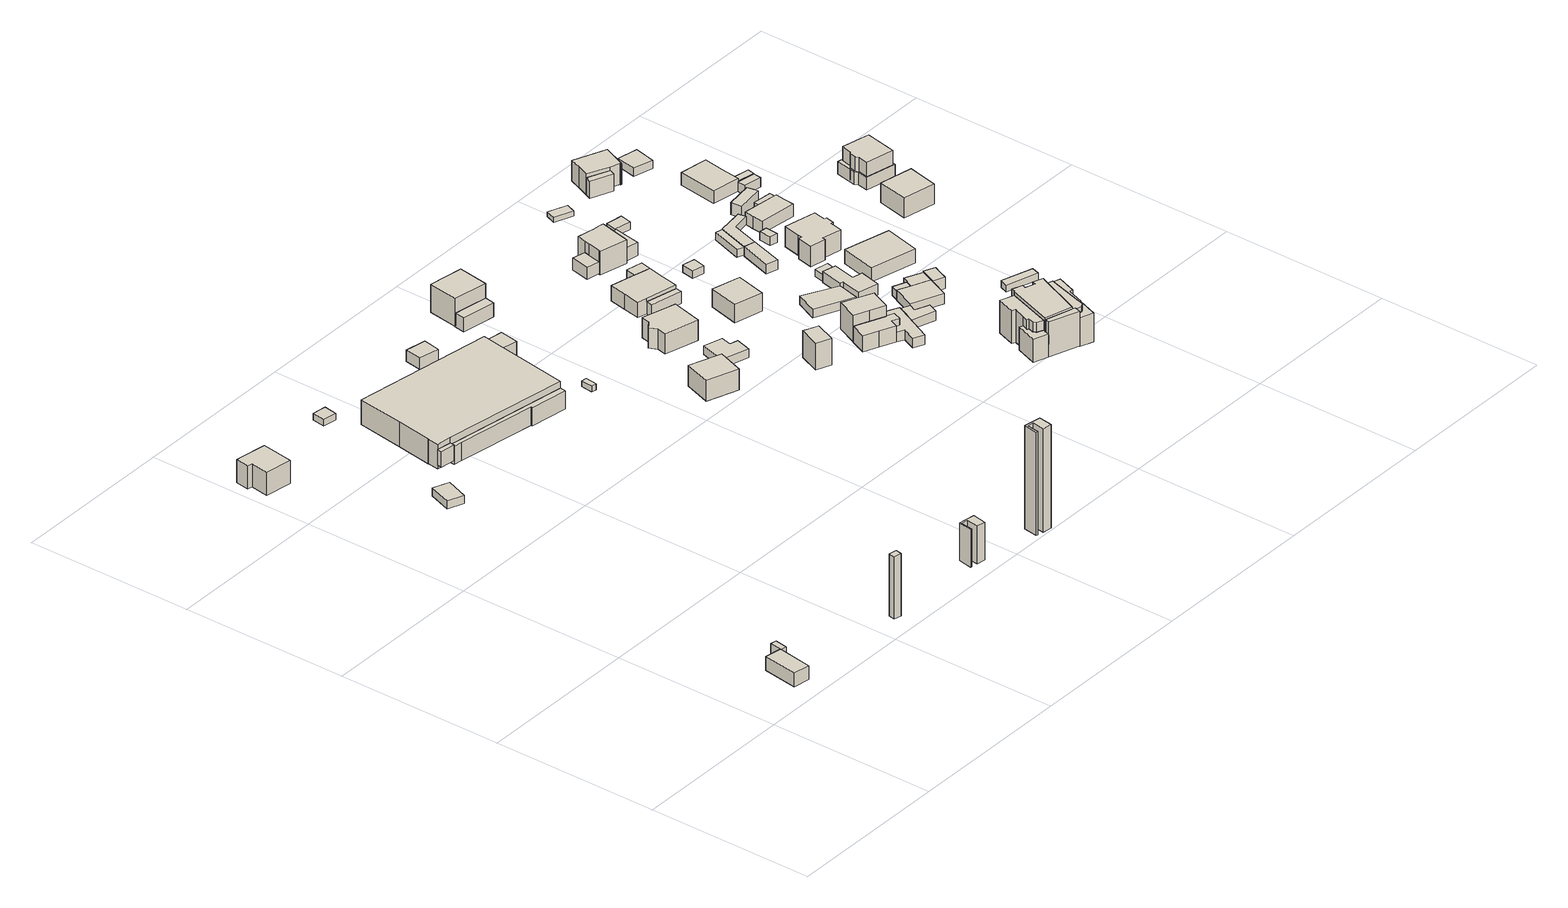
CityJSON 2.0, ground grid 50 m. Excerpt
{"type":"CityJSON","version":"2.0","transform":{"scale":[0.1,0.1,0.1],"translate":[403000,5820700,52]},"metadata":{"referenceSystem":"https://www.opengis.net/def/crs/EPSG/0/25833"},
"CityObjects":{
"building1":{"type":"Building","attributes":{"Gemeindeschluessel":"11000010","BezugspunktDach":"2200","function":"51009_1610","measuredHeight":4.26,"storeysAboveGround":0},"address":[{"country":"Germany","locality":"Berlin"}],"geometry":[{"type":"Solid","lod":"1","boundaries":[[[[0,1,2,3,4]],[[5,6,7,8,9]],[[5,9,4,3]],[[6,5,3,2]],[[7,6,2,1]],[[8,7,1,0]],[[9,8,0,4]]]]}]},
"building2":{"type":"Building","attributes":{"Gemeindeschluessel":"11000010","BezugspunktDach":"2200","function":"51009_1610","measuredHeight":4.64,"storeysAboveGround":0},"address":[{"country":"Germany","locality":"Berlin"}],"geometry":[{"type":"Solid","lod":"1","boundaries":[[[[10,11,12,2,1]],[[13,14,15,16,17]],[[13,17,1,2]],[[14,13,2,12]],[[15,14,12,11]],[[16,15,11,10]],[[17,16,10,1]]]]}]},
"building3":{"type":"Building","attributes":{"Gemeindeschluessel":"11000010","BezugspunktDach":"2200","function":"31001_1010","measuredHeight":8.24,"storeysAboveGround":2},"address":[{"country":"Germany","locality":"Berlin","thoroughfareNumber":"157","thoroughfareName":"Cecilienstraße"}],"geometry":[{"type":"Solid","lod":"1","boundaries":[[[[18,19,20,21,22,23,24]],[[25,26,27,28,29,30,31]],[[25,31,24,23]],[[26,25,23,22]],[[27,26,22,21]],[[28,27,21,20]],[[29,28,20,19]],[[30,29,19,18]],[[31,30,18,24]]]]}]},
"building4":{"type":"Building","attributes":{"Gemeindeschluessel":"11000010","BezugspunktDach":"2200","function":"51009_1610","measuredHeight":18.88,"storeysAboveGround":0},"address":[{"country":"Germany","locality":"Berlin"}],"geometry":[{"type":"Solid","lod":"1","boundaries":[[[[32,33,34,35]],[[36,37,38,39]],[[36,39,35,34]],[[37,36,34,33]],[[38,37,33,32]],[[39,38,32,35]]]]}]},
"building5":{"type":"Building","attributes":{"Gemeindeschluessel":"11000010","BezugspunktDach":"2200","function":"51009_1610","measuredHeight":3.46,"storeysAboveGround":0},"address":[{"country":"Germany","locality":"Berlin"}],"geometry":[{"type":"Solid","lod":"1","boundaries":[[[[40,41,42,43]],[[44,45,46,47]],[[44,47,43,42]],[[45,44,42,41]],[[46,45,41,40]],[[47,46,40,43]]]]}]},
"building6":{"type":"Building","attributes":{"Gemeindeschluessel":"11000010","BezugspunktDach":"2200","function":"51009_1610","measuredHeight":4.68,"storeysAboveGround":0},"address":[{"country":"Germany","locality":"Berlin"}],"geometry":[{"type":"Solid","lod":"1","boundaries":[[[[48,49,50,51]],[[52,53,54,55]],[[52,55,51,50]],[[53,52,50,49]],[[54,53,49,48]],[[55,54,48,51]]]]}]},
"building7":{"type":"Building","attributes":{"Gemeindeschluessel":"11000010","BezugspunktDach":"2200","function":"31001_2000","measuredHeight":2.36,"storeysAboveGround":1},"address":[{"country":"Germany","locality":"Berlin","thoroughfareNumber":"36 (3)","thoroughfareName":"Ingeweg"}],"geometry":[{"type":"Solid","lod":"1","boundaries":[[[[56,57,58,59]],[[60,61,62,63]],[[60,63,59,58]],[[61,60,58,57]],[[62,61,57,56]],[[63,62,56,59]]]]}]},
"building8":{"type":"Building","attributes":{"Gemeindeschluessel":"11000010","BezugspunktDach":"2200","function":"51009_1610","measuredHeight":11.55,"storeysAboveGround":0},"address":[{"country":"Germany","locality":"Berlin"}],"geometry":[{"type":"Solid","lod":"1","boundaries":[[[[64,65,66,67,68,69,70,71]],[[72,73,74,75,76,77,78,79]],[[72,79,71,70]],[[73,72,70,69]],[[74,73,69,68]],[[75,74,68,67]],[[76,75,67,66]],[[77,76,66,65]],[[78,77,65,64]],[[79,78,64,71]]]]}]},
"building9":{"type":"Building","attributes":{"Gemeindeschluessel":"11000010","function":"31001_2053"},"address":[{"country":"Germany","locality":"Berlin","thoroughfareNumber":"161","thoroughfareName":"Cecilienstraße"}],"children":["building9-1","building9-2","building9-3"]},
"building9-1":{"type":"BuildingPart","attributes":{"BezugspunktDach":"2200","measuredHeight":10.28,"storeysAboveGround":1},"parents":["building9"],"geometry":[{"type":"MultiSurface","lod":"1","boundaries":[[[80,81,82,83,84,85,86,87,88,89]],[[90,91,92,93,94,95,96,97,98,99]],[[90,99,89,88]],[[91,90,88,87]],[[92,91,87,86]],[[93,92,86,85]],[[94,93,85,84]],[[100,101,102,94,84,83],[102,101,103,94]],[[96,95,83,82]],[[97,96,82,81]],[[104,105,97,81,80]],[[99,98,80,89]],[[95,102,101,100]],[[101,102,94,103]],[[98,97,105,104]]]}]},
"building9-2":{"type":"BuildingPart","attributes":{"BezugspunktDach":"2200","measuredHeight":6.66,"storeysAboveGround":1},"parents":["building9"],"geometry":[{"type":"Solid","lod":"1","boundaries":[[[[106,107,108,103,101,100]],[[102,94,109,110,111,95]],[[109,94,103,108]],[[110,109,108,107]],[[111,110,107,106]],[[95,111,106,100]],[[102,95,100,101]],[[94,102,101,103]]]]}]},
"building9-3":{"type":"BuildingPart","attributes":{"BezugspunktDach":"2200","measuredHeight":5.41,"storeysAboveGround":1},"parents":["building9"],"geometry":[{"type":"Solid","lod":"1","boundaries":[[[[112,113,114,115,116,105,104,117]],[[98,97,118,119,120,121,122,123]],[[98,123,117,104]],[[118,97,105,116]],[[119,118,116,115]],[[120,119,115,114]],[[121,120,114,113]],[[122,121,113,112]],[[123,122,112,117]],[[98,104,105,97]]]]}]},
"building10":{"type":"Building","attributes":{"Gemeindeschluessel":"11000010","BezugspunktDach":"2200","function":"51009_1610","measuredHeight":31.43,"storeysAboveGround":0},"address":[{"country":"Germany","locality":"Berlin"}],"geometry":[{"type":"Solid","lod":"1","boundaries":[[[[124,125,126,127,128,129,130,131]],[[132,133,134,135,136,137,138,139]],[[132,139,131,130]],[[133,132,130,129]],[[134,133,129,128]],[[135,134,128,127]],[[136,135,127,126]],[[137,136,126,125]],[[138,137,125,124]],[[139,138,124,131]]]]}]},
"building11":{"type":"Building","attributes":{"Gemeindeschluessel":"11000010","BezugspunktDach":"2200","function":"31001_1313","measuredHeight":3.42,"storeysAboveGround":1},"address":[{"country":"Germany","locality":"Berlin","thoroughfareNumber":"9 (1)","thoroughfareName":"Irmfriedstraße"}],"geometry":[{"type":"Solid","lod":"1","boundaries":[[[[140,141,142,143]],[[144,145,146,147]],[[144,147,143,142]],[[145,144,142,141]],[[146,145,141,140]],[[147,146,140,143]]]]}]},
"building12":{"type":"Building","attributes":{"Gemeindeschluessel":"11000010","BezugspunktDach":"2200","function":"31001_2621","measuredHeight":1.81,"storeysAboveGround":1},"address":[{"country":"Germany","locality":"Berlin","thoroughfareNumber":"161 (1)","thoroughfareName":"Cecilienstraße"}],"geometry":[{"type":"Solid","lod":"1","boundaries":[[[[148,149,150,151]],[[152,153,154,155]],[[152,155,151,150]],[[153,152,150,149]],[[154,153,149,148]],[[155,154,148,151]]]]}]},
"building13":{"type":"Building","attributes":{"Gemeindeschluessel":"11000010","BezugspunktDach":"2200","function":"31001_1010","measuredHeight":7.51,"storeysAboveGround":2},"address":[{"country":"Germany","locality":"Berlin","thoroughfareNumber":"4","thoroughfareName":"Irmfriedstraße"}],"geometry":[{"type":"Solid","lod":"1","boundaries":[[[[156,157,158,159]],[[160,161,162,163]],[[160,163,159,158]],[[161,160,158,157]],[[162,161,157,156]],[[163,162,156,159]]]]}]},
"building14":{"type":"Building","attributes":{"Gemeindeschluessel":"11000010","function":"31001_1010"},"address":[{"country":"Germany","locality":"Berlin","thoroughfareNumber":"9","thoroughfareName":"Irmfriedstraße"}],"children":["building14-1","building14-2"]},
"building14-1":{"type":"BuildingPart","attributes":{"BezugspunktDach":"2200","measuredHeight":9.57,"storeysAboveGround":2},"parents":["building14"],"geometry":[{"type":"MultiSurface","lod":"1","boundaries":[[[164,165,166,167]],[[168,169,170,171]],[[168,171,167,166]],[[169,168,166,165]],[[170,169,165,164]],[[172,173,174,175,164,167]],[[171,176,174,173,172]],[[176,170,175,174]]]}]},
"building14-2":{"type":"BuildingPart","attributes":{"BezugspunktDach":"2200","measuredHeight":4.76,"storeysAboveGround":2},"parents":["building14"],"geometry":[{"type":"MultiSurface","lod":"1","boundaries":[[[177,175,174,173,178]],[[179,180,181,182,183]],[[179,183,178,173]],[[180,179,171,176]],[[181,180,174,176,170,175]],[[182,181,175,177]],[[183,182,177,178]],[[176,171,184,173,174]],[[175,170,176,174]]]}]},
"building15":{"type":"Building","attributes":{"Gemeindeschluessel":"11000010","BezugspunktDach":"2200","function":"31001_1010","measuredHeight":2.58,"storeysAboveGround":1},"address":[{"country":"Germany","locality":"Berlin","thoroughfareNumber":"4 (1)","thoroughfareName":"Irmfriedstraße"}],"geometry":[{"type":"Solid","lod":"1","boundaries":[[[[185,186,187,188,189,190]],[[191,192,193,194,195,196]],[[191,196,190,189]],[[192,191,189,188]],[[193,192,188,187]],[[194,193,187,186]],[[195,194,186,185]],[[196,195,185,190]]]]}]},
"building16":{"type":"Building","attributes":{"Gemeindeschluessel":"11000010","BezugspunktDach":"2200","function":"31001_1010","measuredHeight":8.09,"storeysAboveGround":1},"address":[{"country":"Germany","locality":"Berlin","thoroughfareNumber":"6A","thoroughfareName":"Irmfriedstraße"}],"geometry":[{"type":"Solid","lod":"1","boundaries":[[[[197,198,199,200,201,202,203,204,205,206]],[[207,208,209,210,211,212,213,214,215,216]],[[207,216,206,205]],[[208,207,205,204]],[[209,208,204,203]],[[210,209,203,202]],[[211,210,202,201]],[[212,211,201,200]],[[213,212,200,199]],[[214,213,199,198]],[[215,214,198,197]],[[216,215,197,206]]]]}]},
"building17":{"type":"Building","attributes":{"Gemeindeschluessel":"11000010","BezugspunktDach":"2200","function":"31001_2000","measuredHeight":8.46,"storeysAboveGround":1},"address":[{"country":"Germany","locality":"Berlin","thoroughfareNumber":"167","thoroughfareName":"Cecilienstraße"}],"geometry":[{"type":"Solid","lod":"1","boundaries":[[[[217,218,219,220,221]],[[222,223,224,225,226]],[[222,226,221,220]],[[223,222,220,219]],[[224,223,219,218]],[[225,224,218,217]],[[226,225,217,221]]]]}]},
"building18":{"type":"Building","attributes":{"Gemeindeschluessel":"11000010","BezugspunktDach":"2200","function":"31001_2000","measuredHeight":2.62,"storeysAboveGround":1},"address":[{"country":"Germany","locality":"Berlin","thoroughfareNumber":"6A (1)","thoroughfareName":"Irmfriedstraße"}],"geometry":[{"type":"Solid","lod":"1","boundaries":[[[[227,228,229,230,231]],[[232,233,234,235,236]],[[232,236,231,230]],[[233,232,230,229]],[[234,233,229,228]],[[235,234,228,227]],[[236,235,227,231]]]]}]},
"building19":{"type":"Building","attributes":{"Gemeindeschluessel":"11000010","function":"31001_1010"},"address":[{"country":"Germany","locality":"Berlin","thoroughfareNumber":"8","thoroughfareName":"Irmfriedstraße"}],"children":["building19-1","building19-2"]},
"building19-1":{"type":"BuildingPart","attributes":{"BezugspunktDach":"2200","measuredHeight":5.71,"storeysAboveGround":1},"parents":["building19"],"geometry":[{"type":"MultiSurface","lod":"1","boundaries":[[[237,238,239,240,241,242,243,244]],[[245,246,247,248,249,250,251,252]],[[245,252,244,243]],[[246,245,243,242]],[[247,246,242,241]],[[248,247,241,240]],[[249,248,240,239]],[[250,249,239,238]],[[253,254,238,237]],[[252,251,237,244]],[[251,250,254,253]]]}]},
"building19-2":{"type":"BuildingPart","attributes":{"BezugspunktDach":"2200","measuredHeight":3.66,"storeysAboveGround":1},"parents":["building19"],"geometry":[{"type":"Solid","lod":"1","boundaries":[[[[255,254,253,256]],[[251,250,257,258]],[[251,258,256,253]],[[257,250,254,255]],[[258,257,255,256]],[[250,251,253,254]]]]}]},
"building20":{"type":"Building","attributes":{"Gemeindeschluessel":"11000010","BezugspunktDach":"2200","function":"31001_1010","measuredHeight":7.73,"storeysAboveGround":1},"address":[{"country":"Germany","locality":"Berlin","thoroughfareNumber":"6","thoroughfareName":"Irmfriedstraße"}],"geometry":[{"type":"Solid","lod":"1","boundaries":[[[[259,260,261,262]],[[263,264,265,266]],[[263,266,262,261]],[[264,263,261,260]],[[265,264,260,259]],[[266,265,259,262]]]]}]},
"building21":{"type":"Building","attributes":{"Gemeindeschluessel":"11000010","BezugspunktDach":"2200","function":"31001_2000","measuredHeight":5.95,"storeysAboveGround":1},"address":[{"country":"Germany","locality":"Berlin","thoroughfareNumber":"8 (1)","thoroughfareName":"Irmfriedstraße"}],"geometry":[{"type":"Solid","lod":"1","boundaries":[[[[267,240,268,269,270,241]],[[271,272,273,274,275,276]],[[271,276,241,270]],[[272,271,270,269]],[[273,272,269,268]],[[274,273,268,240]],[[275,274,240,267]],[[276,275,267,241]]]]}]},
"building22":{"type":"Building","attributes":{"Gemeindeschluessel":"11000010","function":"31001_1010"},"address":[{"country":"Germany","locality":"Berlin","thoroughfareNumber":"169","thoroughfareName":"Cecilienstraße"}],"children":["building22-1","building22-2"]},
"building22-1":{"type":"BuildingPart","attributes":{"BezugspunktDach":"2200","measuredHeight":8.57,"storeysAboveGround":2},"parents":["building22"],"geometry":[{"type":"MultiSurface","lod":"1","boundaries":[[[277,278,279,280,281,282,283,284]],[[285,286,287,288,289,290,291,292]],[[285,292,284,283]],[[286,285,283,282]],[[287,286,282,281]],[[288,287,281,280]],[[289,288,280,279]],[[293,294,295,279,278]],[[291,296,293,278,277]],[[292,297,296,291,277,284]],[[290,289,295,294,293]],[[290,298,293,296,291]],[[291,296,297,292]]]}]},
"building22-2":{"type":"BuildingPart","attributes":{"BezugspunktDach":"2200","measuredHeight":5.74,"storeysAboveGround":2},"parents":["building22"],"geometry":[{"type":"MultiSurface","lod":"1","boundaries":[[[299,300,301,302,303,294,293,296,297,304]],[[305,306,307,308,309,310,311,312,313,314]],[[305,314,304,297]],[[306,305,297,292,291,296]],[[307,306,291,290,315]],[[308,307,293,290,289]],[[309,308,294,303]],[[310,309,303,302]],[[311,310,302,301]],[[312,311,301,300]],[[313,312,300,299]],[[314,313,299,304]],[[296,291,292,297]],[[315,290,291,296,293]],[[289,290,293,294]]]}]},
"building23":{"type":"Building","attributes":{"Gemeindeschluessel":"11000010","function":"31001_1010"},"address":[{"country":"Germany","locality":"Berlin","thoroughfareNumber":"10","thoroughfareName":"Irmfriedstraße"}],"children":["building23-1","building23-2","building23-3","building23-4"]},
"building23-1":{"type":"BuildingPart","attributes":{"BezugspunktDach":"2200","measuredHeight":9.79,"storeysAboveGround":2},"parents":["building23"],"geometry":[{"type":"MultiSurface","lod":"1","boundaries":[[[316,317,318,319,320,321,322,323,324,325,326,327]],[[328,329,330,331,332,333,334,335,336,337,338,339]],[[328,339,327,326]],[[340,341,326,325]],[[329,328,342,343]],[[330,329,325,324],[344,345,340,343]],[[331,330,324,323]],[[332,331,323,322]],[[346,347,322,321]],[[333,332,348,349,350,351]],[[334,333,321,320]],[[335,334,320,319]],[[352,353,319,318]],[[336,335,354,355]],[[356,352,355,357,358,337,336,318,317]],[[338,337,317,316]],[[339,338,316,327]],[[343,342,341,340]],[[340,345,344,343]],[[351,350,349,348,347,346]],[[355,354,353,352]],[[358,357,355,352,356]]]}]},
"building23-2":{"type":"BuildingPart","attributes":{"BezugspunktDach":"2200","measuredHeight":4.04,"storeysAboveGround":2},"parents":["building23"],"geometry":[{"type":"MultiSurface","lod":"1","boundaries":[[[359,360,353,356]],[[354,361,362,357]],[[361,354,353,360]],[[362,361,360,359]],[[357,362,359,356]],[[354,355,352,353]],[[357,356,352,355]]]}]},
"building23-3":{"type":"BuildingPart","attributes":{"BezugspunktDach":"2200","measuredHeight":3,"storeysAboveGround":2},"parents":["building23"],"geometry":[{"type":"MultiSurface","lod":"1","boundaries":[[[346,363,364,347]],[[365,366,350,349]],[[365,349,347,364]],[[366,365,364,363]],[[350,366,363,346]],[[350,367,346,347,349]]]}]},
"building23-4":{"type":"BuildingPart","attributes":{"BezugspunktDach":"2200","measuredHeight":3.59,"storeysAboveGround":2},"parents":["building23"],"geometry":[{"type":"MultiSurface","lod":"1","boundaries":[[[341,345,368,369]],[[370,344,342,371]],[[370,371,369,368]],[[344,370,368,345]],[[371,342,341,369]],[[342,343,340,341]],[[344,345,340,343]]]}]},
"building24":{"type":"Building","attributes":{"Gemeindeschluessel":"11000010","BezugspunktDach":"2200","function":"51009_1611","measuredHeight":2.89,"storeysAboveGround":0},"address":[{"country":"Germany","locality":"Berlin"}],"geometry":[{"type":"Solid","lod":"1","boundaries":[[[[372,373,374,375,376,377,378,379,380,381]],[[311,310,309,308,382,383,384,385,386,312]],[[311,312,381,380]],[[310,311,380,379]],[[309,310,379,378]],[[308,309,378,377]],[[382,308,377,376]],[[383,382,376,375]],[[384,383,375,374]],[[385,384,374,373]],[[386,385,373,372]],[[312,386,372,381]]]]}]},
"building25":{"type":"Building","attributes":{"Gemeindeschluessel":"11000010","BezugspunktDach":"2200","function":"51009_1610","measuredHeight":2.59,"storeysAboveGround":0},"address":[{"country":"Germany","locality":"Berlin"}],"geometry":[{"type":"Solid","lod":"1","boundaries":[[[[387,388,389,390]],[[391,392,393,394]],[[391,394,390,389]],[[392,391,389,388]],[[393,392,388,387]],[[394,393,387,390]]]]}]},
"building26":{"type":"Building","attributes":{"Gemeindeschluessel":"11000010","BezugspunktDach":"2200","function":"31001_2000","measuredHeight":2.29,"storeysAboveGround":1},"address":[{"country":"Germany","locality":"Berlin","thoroughfareNumber":"8 (2)","thoroughfareName":"Irmfriedstraße"}],"geometry":[{"type":"Solid","lod":"1","boundaries":[[[[395,396,397,398]],[[399,400,401,402]],[[399,402,398,397]],[[400,399,397,396]],[[401,400,396,395]],[[402,401,395,398]]]]}]},
"building27":{"type":"Building","attributes":{"Gemeindeschluessel":"11000010","BezugspunktDach":"2200","function":"31001_2000","measuredHeight":2.87,"storeysAboveGround":1},"address":[{"country":"Germany","locality":"Berlin","thoroughfareNumber":"5 (2)","thoroughfareName":"Siegmarstraße"}],"geometry":[{"type":"Solid","lod":"1","boundaries":[[[[403,404,405,406,407,408,409]],[[410,411,412,413,414,415,416]],[[410,416,409,408]],[[411,410,408,407]],[[412,411,407,406]],[[413,412,406,405]],[[414,413,405,404]],[[415,414,404,403]],[[416,415,403,409]]]]}]},
"building28":{"type":"Building","attributes":{"Gemeindeschluessel":"11000010","function":"31001_1010"},"address":[{"country":"Germany","locality":"Berlin","thoroughfareNumber":"173","thoroughfareName":"Cecilienstraße"}],"children":["building28-1","building28-2","building28-3","building28-4","building28-5","building28-6","building28-7"]},
"building28-1":{"type":"BuildingPart","attributes":{"BezugspunktDach":"2200","measuredHeight":11.7,"storeysAboveGround":3},"parents":["building28"],"geometry":[{"type":"MultiSurface","lod":"1","boundaries":[[[417,418,419,420,421,422,423,424,425,426,427]],[[428,429,430,431,432,433,434,435,436,437,438]],[[428,438,427,426],[439,428,440,441]],[[429,428,426,425]],[[430,429,425,424]],[[431,430,424,423]],[[432,431,423,422]],[[433,432,422,421]],[[434,433,421,420]],[[435,434,420,419]],[[436,435,419,418]],[[437,442,443,418,417]],[[438,444,445,417,427]],[[440,428,439,441]],[[436,443,442,437]],[[437,445,444,438]]]}]},
"building28-2":{"type":"BuildingPart","attributes":{"BezugspunktDach":"2200","measuredHeight":10.58,"storeysAboveGround":3},"parents":["building28"],"geometry":[{"type":"MultiSurface","lod":"1","boundaries":[[[446,447,444,448]],[[438,449,450,451]],[[452,453,448,444]],[[454,442,437,445,447]],[[455,456,449,447,446]],[[451,450,446,448]],[[438,451,457,453,452]],[[444,445,437,438]],[[449,437,442,454]],[[450,449,456,455]]]}]},
"building28-3":{"type":"BuildingPart","attributes":{"BezugspunktDach":"2200","measuredHeight":10.1,"storeysAboveGround":3},"parents":["building28"],"geometry":[{"type":"MultiSurface","lod":"1","boundaries":[[[454,458,459,460,461,443,442]],[[436,462,463,464,465,449,437]],[[462,436,443,461]],[[463,466,467,461,460]],[[468,469,470,459,458]],[[456,468,458,454]],[[437,442,443,436]],[[467,466,463,462]],[[465,464,470,469,468]],[[449,465,468,456]],[[449,471,454,442,437]]]}]},
"building28-4":{"type":"BuildingPart","attributes":{"BezugspunktDach":"2200","measuredHeight":10.39,"storeysAboveGround":3},"parents":["building28"],"geometry":[{"type":"MultiSurface","lod":"1","boundaries":[[[472,441,440,473,474,475,476,477,478,479]],[[480,481,482,483,484,485,428,439,486,487]],[[488,489,479,478]],[[490,488,478,477]],[[491,490,477,476]],[[483,482,476,475]],[[484,483,475,474]],[[485,484,474,473]],[[428,485,473,440]],[[492,493,494,441,472]],[[487,489,492,472,479]],[[480,487,489,488]],[[481,480,488,490]],[[482,481,490,491]],[[439,428,440,441]],[[486,439,494,493,492]],[[486,492,489,487]]]}]},
"building28-5":{"type":"BuildingPart","attributes":{"BezugspunktDach":"2200","measuredHeight":9.81,"storeysAboveGround":3},"parents":["building28"],"geometry":[{"type":"MultiSurface","lod":"1","boundaries":[[[495,496,497,498,499,467,466]],[[462,500,501,502,503,504,463]],[[500,462,467,499]],[[501,500,499,498]],[[502,501,498,497]],[[503,502,497,496]],[[505,506,496,495]],[[507,508,505,509,495,466]],[[462,463,466,467,510]],[[504,503,506,505]],[[463,504,509,505,508,507]]]}]},
"building28-6":{"type":"BuildingPart","attributes":{"BezugspunktDach":"2200","measuredHeight":6.95,"storeysAboveGround":3},"parents":["building28"],"geometry":[{"type":"MultiSurface","lod":"1","boundaries":[[[453,493,492,489,488,490,491,511,512]],[[513,482,481,480,487,486,439,451,514]],[[513,514,512,511]],[[482,513,511,491]],[[481,482,491,482,481,490]],[[481,490,481,480]],[[486,492,486,439]],[[451,439,493,452,438,451,453]],[[514,451,453,512]],[[480,481,490,488]],[[487,480,488,489]],[[486,487,489,492]],[[439,486,492,493]],[[453,451,438,452]]]}]},
"building28-7":{"type":"BuildingPart","attributes":{"BezugspunktDach":"2200","measuredHeight":8.69,"storeysAboveGround":3},"parents":["building28"],"geometry":[{"type":"MultiSurface","lod":"1","boundaries":[[[515,516,506,505,508,469,468,456,455]],[[517,518,519,520,521,522,523,524,525]],[[517,525,450,449]],[[518,517,449,465,468]],[[519,518,468,465,464]],[[520,519,464,463]],[[521,520,508,463,504]],[[522,521,504,503,506]],[[523,522,506,516]],[[524,523,516,515]],[[525,524,515,455]],[[449,450,526,455,456]],[[456,468,465,449]],[[464,465,468,469]],[[520,519,464,463,508]],[[504,463,508,505]],[[505,506,503,504]]]}]},
"building29":{"type":"Building","attributes":{"Gemeindeschluessel":"11000010","BezugspunktDach":"2200","function":"31001_2143","measuredHeight":3.31,"storeysAboveGround":1},"address":[{"country":"Germany","locality":"Berlin","thoroughfareNumber":"169 (1)","thoroughfareName":"Cecilienstraße"}],"geometry":[{"type":"Solid","lod":"1","boundaries":[[[[527,528,529,530,531,532,533,534]],[[535,392,536,537,538,539,540,541]],[[535,541,534,533]],[[392,535,533,532]],[[536,392,532,531]],[[537,536,531,530]],[[538,537,530,529]],[[539,538,529,528]],[[540,539,528,527]],[[541,540,527,534]]]]}]},
"building30":{"type":"Building","attributes":{"Gemeindeschluessel":"11000010","BezugspunktDach":"2200","function":"31001_2000","measuredHeight":2.34,"storeysAboveGround":1},"address":[{"country":"Germany","locality":"Berlin","thoroughfareNumber":"10 (1)","thoroughfareName":"Irmfriedstraße"}],"geometry":[{"type":"Solid","lod":"1","boundaries":[[[[542,543,544,545,546]],[[547,548,549,550,551]],[[547,551,546,545]],[[548,547,545,544]],[[549,548,544,543]],[[550,549,543,542]],[[551,550,542,546]]]]}]},
"building31":{"type":"Building","attributes":{"Gemeindeschluessel":"11000010","BezugspunktDach":"2200","function":"31001_2000","measuredHeight":1.45,"storeysAboveGround":1},"address":[{"country":"Germany","locality":"Berlin","thoroughfareNumber":"2A (1)","thoroughfareName":"Dudweilerstraße"}],"geometry":[{"type":"Solid","lod":"1","boundaries":[[[[552,553,554,555]],[[556,557,558,559]],[[556,559,555,554]],[[557,556,554,553]],[[558,557,553,552]],[[559,558,552,555]]]]}]},
"building32":{"type":"Building","attributes":{"Gemeindeschluessel":"11000010","BezugspunktDach":"2200","function":"51009_1610","measuredHeight":2.71,"storeysAboveGround":0},"address":[{"country":"Germany","locality":"Berlin"}],"geometry":[{"type":"Solid","lod":"1","boundaries":[[[[560,561,562,563]],[[564,565,566,567]],[[564,567,563,562]],[[565,564,562,561]],[[566,565,561,560]],[[567,566,560,563]]]]}]},
"building33":{"type":"Building","attributes":{"Gemeindeschluessel":"11000010","BezugspunktDach":"2200","function":"31001_2000","measuredHeight":2.9,"storeysAboveGround":1},"address":[{"country":"Germany","locality":"Berlin","thoroughfareNumber":"9 (1)","thoroughfareName":"Siegmarstraße"}],"geometry":[{"type":"Solid","lod":"1","boundaries":[[[[568,569,570,571]],[[572,573,574,575]],[[572,575,571,570]],[[573,572,570,569]],[[574,573,569,568]],[[575,574,568,571]]]]}]},
"building34":{"type":"Building","attributes":{"Gemeindeschluessel":"11000010","BezugspunktDach":"2200","function":"51009_1610","measuredHeight":2.23,"storeysAboveGround":0},"address":[{"country":"Germany","locality":"Berlin"}],"geometry":[{"type":"Solid","lod":"1","boundaries":[[[[576,577,578,579]],[[580,581,582,583]],[[580,583,579,578]],[[581,580,578,577]],[[582,581,577,576]],[[583,582,576,579]]]]}]},
"building35":{"type":"Building","attributes":{"Gemeindeschluessel":"11000010","function":"31001_1010"},"address":[{"country":"Germany","locality":"Berlin","thoroughfareNumber":"5","thoroughfareName":"Siegmarstraße"}],"children":["building35-1","building35-2","building35-3"]},
"building35-1":{"type":"BuildingPart","attributes":{"BezugspunktDach":"2200","measuredHeight":3.15,"storeysAboveGround":1},"parents":["building35"],"geometry":[{"type":"Solid","lod":"1","boundaries":[[[[584,585,586,587,588,589]],[[590,591,592,593,594,595]],[[590,595,589,588]],[[591,590,588,587]],[[594,593,585,584]],[[595,594,584,589]],[[592,591,587,586]],[[592,586,585,593]]]]}]},
"building35-2":{"type":"BuildingPart","attributes":{"BezugspunktDach":"2200","measuredHeight":3.15,"storeysAboveGround":1},"parents":["building35"],"geometry":[{"type":"MultiSurface","lod":"1","boundaries":[[[586,596,597,587]],[[598,599,592,591]],[[598,591,587,597]],[[599,598,597,596]],[[600,601,586,592]],[[599,596,601,600]],[[591,592,586,587]]]}]},
"building35-3":{"type":"BuildingPart","attributes":{"BezugspunktDach":"2200","measuredHeight":3.8,"storeysAboveGround":1},"parents":["building35"],"geometry":[{"type":"MultiSurface","lod":"1","boundaries":[[[602,603,604,605,606,607]],[[600,599,608,609,610,593]],[[601,586,585,593,607,606]],[[596,601,600,606,605]],[[608,599,605,604]],[[609,608,604,603]],[[610,609,603,602]],[[593,610,602,607]],[[593,585,586,592]],[[600,592,586,601]],[[599,600,601,596]]]}]},
"building36":{"type":"Building","attributes":{"Gemeindeschluessel":"11000010","BezugspunktDach":"2200","function":"51009_1610","measuredHeight":9.29,"storeysAboveGround":0},"address":[{"country":"Germany","locality":"Berlin"}],"geometry":[{"type":"Solid","lod":"1","boundaries":[[[[611,612,613,614]],[[615,616,617,618]],[[615,618,614,613]],[[616,615,613,612]],[[617,616,612,611]],[[618,617,611,614]]]]}]},
"building37":{"type":"Building","attributes":{"Gemeindeschluessel":"11000010","BezugspunktDach":"2200","function":"31001_2000","measuredHeight":2.27,"storeysAboveGround":1},"address":[{"country":"Germany","locality":"Berlin","thoroughfareNumber":"8 (3)","thoroughfareName":"Irmfriedstraße"}],"geometry":[{"type":"Solid","lod":"1","boundaries":[[[[619,620,621,622]],[[623,624,625,626]],[[623,626,622,621]],[[624,623,621,620]],[[625,624,620,619]],[[626,625,619,622]]]]}]},
"building38":{"type":"Building","attributes":{"Gemeindeschluessel":"11000010","BezugspunktDach":"2200","function":"31001_2000","measuredHeight":2.49,"storeysAboveGround":1},"address":[{"country":"Germany","locality":"Berlin","thoroughfareNumber":"11 (2)","thoroughfareName":"Siegmarstraße"}],"geometry":[{"type":"Solid","lod":"1","boundaries":[[[[569,627,628,629,630,570]],[[624,631,632,633,634,625]],[[624,625,570,630]],[[631,624,630,629]],[[632,631,629,628]],[[633,632,628,627]],[[634,633,627,569]],[[625,634,569,570]]]]}]},
"building39":{"type":"Building","attributes":{"Gemeindeschluessel":"11000010","BezugspunktDach":"2200","function":"31001_2000","measuredHeight":2.5,"storeysAboveGround":1},"address":[{"country":"Germany","locality":"Berlin","thoroughfareNumber":"11 (1)","thoroughfareName":"Siegmarstraße"}],"geometry":[{"type":"Solid","lod":"1","boundaries":[[[[635,636,637,638]],[[639,640,641,642]],[[639,642,638,637]],[[640,639,637,636]],[[641,640,636,635]],[[642,641,635,638]]]]}]},
"building40":{"type":"Building","attributes":{"Gemeindeschluessel":"11000010","BezugspunktDach":"2200","function":"31001_1010","measuredHeight":9,"storeysAboveGround":1},"address":[{"country":"Germany","locality":"Berlin","thoroughfareNumber":"9","thoroughfareName":"Siegmarstraße"}],"geometry":[{"type":"Solid","lod":"1","boundaries":[[[[643,644,645,646,647,648,649,650,651,652,653,654,655,656]],[[657,658,659,660,661,662,663,664,665,666,667,668,669,670]],[[657,670,656,655]],[[658,657,655,654]],[[659,658,654,653]],[[660,659,653,652]],[[661,660,652,651]],[[662,661,651,650]],[[663,662,650,649]],[[664,663,649,648]],[[665,664,648,647]],[[666,665,647,646]],[[667,666,646,645]],[[668,667,645,644]],[[669,668,644,643]],[[670,669,643,656]]]]}]},
"building41":{"type":"Building","attributes":{"Gemeindeschluessel":"11000010","BezugspunktDach":"2200","function":"31001_1010","measuredHeight":4.93,"storeysAboveGround":1},"address":[{"country":"Germany","locality":"Berlin","thoroughfareNumber":"7","thoroughfareName":"Siegmarstraße"}],"geometry":[{"type":"Solid","lod":"1","boundaries":[[[[671,672,673,674]],[[675,676,677,678]],[[675,678,674,673]],[[676,675,673,672]],[[677,676,672,671]],[[678,677,671,674]]]]}]},
"building42":{"type":"Building","attributes":{"Gemeindeschluessel":"11000010","BezugspunktDach":"2200","function":"31001_2000","measuredHeight":2.11,"storeysAboveGround":1},"address":[{"country":"Germany","locality":"Berlin","thoroughfareNumber":"5 (1)","thoroughfareName":"Siegmarstraße"}],"geometry":[{"type":"Solid","lod":"1","boundaries":[[[[679,680,681,682]],[[683,684,685,686]],[[683,686,682,681]],[[684,683,681,680]],[[685,684,680,679]],[[686,685,679,682]]]]}]},
"building43":{"type":"Building","attributes":{"Gemeindeschluessel":"11000010","function":"31001_1010"},"address":[{"country":"Germany","locality":"Berlin","thoroughfareNumber":"4","thoroughfareName":"Dudweilerstraße"}],"children":["building43-1","building43-2"]},
"building43-1":{"type":"BuildingPart","attributes":{"BezugspunktDach":"2200","measuredHeight":7.75,"storeysAboveGround":1},"parents":["building43"],"geometry":[{"type":"Solid","lod":"1","boundaries":[[[[687,688,689,690,691,692,693,694,695]],[[696,697,698,699,700,701,702,703,704]],[[696,704,695,694]],[[697,696,694,693]],[[698,697,693,692]],[[699,698,692,691]],[[700,699,691,690]],[[701,700,690,689]],[[702,701,689,688]],[[703,702,688,687]],[[704,705,706,703,687,695]],[[703,706,705,704]]]]}]},
"building43-2":{"type":"BuildingPart","attributes":{"BezugspunktDach":"2200","measuredHeight":5.17,"storeysAboveGround":1},"parents":["building43"],"geometry":[{"type":"Solid","lod":"1","boundaries":[[[[707,706,705,708]],[[704,703,709,710]],[[704,710,708,705]],[[709,703,706,707]],[[710,709,707,708]],[[703,704,705,706]]]]}]},
"building44":{"type":"Building","attributes":{"Gemeindeschluessel":"11000010","function":"31001_1010"},"address":[{"country":"Germany","locality":"Berlin","thoroughfareNumber":"11","thoroughfareName":"Siegmarstraße"}],"children":["building44-1","building44-2"]},
"building44-1":{"type":"BuildingPart","attributes":{"BezugspunktDach":"2200","measuredHeight":4.2,"storeysAboveGround":1},"parents":["building44"],"geometry":[{"type":"MultiSurface","lod":"1","boundaries":[[[711,712,713,714,715,716]],[[717,718,719,720,721,722]],[[717,722,716,715]],[[718,717,715,714]],[[723,724,725,726,718,714,713]],[[720,719,713,712]],[[721,720,712,711]],[[722,721,711,716]],[[719,726,725,724,723]]]}]},
"building44-2":{"type":"BuildingPart","attributes":{"BezugspunktDach":"2200","measuredHeight":3.02,"storeysAboveGround":1},"parents":["building44"],"geometry":[{"type":"Solid","lod":"1","boundaries":[[[[723,727,728,724]],[[729,730,719,725]],[[729,725,724,728]],[[730,729,728,727]],[[719,730,727,723]],[[725,719,723,724]]]]}]},
"building45":{"type":"Building","attributes":{"Gemeindeschluessel":"11000010","BezugspunktDach":"2200","function":"31001_2000","measuredHeight":3.88,"storeysAboveGround":1},"address":[{"country":"Germany","locality":"Berlin","thoroughfareNumber":"6 (2)","thoroughfareName":"Dudweilerstraße"}],"geometry":[{"type":"Solid","lod":"1","boundaries":[[[[731,732,733,734,735]],[[736,737,738,739,740]],[[736,740,735,734]],[[737,736,734,733]],[[738,737,733,732]],[[739,738,732,731]],[[740,739,731,735]]]]}]},
"building46":{"type":"Building","attributes":{"Gemeindeschluessel":"11000010","function":"31001_1010"},"address":[{"country":"Germany","locality":"Berlin","thoroughfareNumber":"6","thoroughfareName":"Dudweilerstraße"}],"children":["building46-1","building46-2","building46-3"]},
"building46-1":{"type":"BuildingPart","attributes":{"BezugspunktDach":"2200","measuredHeight":4.54,"storeysAboveGround":1},"parents":["building46"],"geometry":[{"type":"MultiSurface","lod":"1","boundaries":[[[741,742,743,744,745]],[[746,747,748,749,750]],[[746,750,745,744]],[[747,746,744,743]],[[748,747,743,742]],[[751,752,753,748,742,741]],[[750,754,755,756,741,745]],[[749,753,752,751]],[[749,756,755,754]]]}]},
"building46-2":{"type":"BuildingPart","attributes":{"BezugspunktDach":"2200","measuredHeight":3.12,"storeysAboveGround":1},"parents":["building46"],"geometry":[{"type":"Solid","lod":"1","boundaries":[[[[757,758,752,751]],[[753,759,760,749]],[[759,753,752,758]],[[760,759,758,757]],[[749,756,761,760,757,751]],[[753,749,751,752]],[[760,761,756,749]]]]}]},
"building46-3":{"type":"BuildingPart","attributes":{"BezugspunktDach":"2200","measuredHeight":3.15,"storeysAboveGround":1},"parents":["building46"],"geometry":[{"type":"MultiSurface","lod":"1","boundaries":[[[762,761,755,763]],[[754,760,764,765]],[[754,765,763,755]],[[754,749,766]],[[764,760,761,762]],[[765,764,762,763]],[[755,756,749,754]],[[760,766,749,756,761,767]]]}]},
"building47":{"type":"Building","attributes":{"Gemeindeschluessel":"11000010","BezugspunktDach":"2200","function":"31001_2000","measuredHeight":2.46,"storeysAboveGround":1},"address":[{"country":"Germany","locality":"Berlin","thoroughfareNumber":"6 (1)","thoroughfareName":"Dudweilerstraße"}],"geometry":[{"type":"Solid","lod":"1","boundaries":[[[[768,769,770,771]],[[772,773,774,775]],[[772,775,771,770]],[[773,772,770,769]],[[774,773,769,768]],[[775,774,768,771]]]]}]},
"building48":{"type":"Building","attributes":{"Gemeindeschluessel":"11000010","BezugspunktDach":"2200","function":"31001_1010","measuredHeight":8.17,"storeysAboveGround":1},"address":[{"country":"Germany","locality":"Berlin","thoroughfareNumber":"9A","thoroughfareName":"Siegmarstraße"}],"geometry":[{"type":"Solid","lod":"1","boundaries":[[[[776,777,778,779,780]],[[781,782,783,784,785]],[[781,785,780,779]],[[782,781,779,778]],[[783,782,778,777]],[[784,783,777,776]],[[785,784,776,780]]]]}]},
"building49":{"type":"Building","attributes":{"Gemeindeschluessel":"11000010","BezugspunktDach":"2200","function":"31001_1010","measuredHeight":9.29,"storeysAboveGround":1},"address":[{"country":"Germany","locality":"Berlin","thoroughfareNumber":"11A","thoroughfareName":"Siegmarstraße"}],"geometry":[{"type":"Solid","lod":"1","boundaries":[[[[786,787,788,789,790,791,792,793]],[[794,795,796,797,798,799,800,801]],[[794,801,793,792]],[[795,794,792,791]],[[796,795,791,790]],[[797,796,790,789]],[[798,797,789,788]],[[799,798,788,787]],[[800,799,787,786]],[[801,800,786,793]]]]}]},
"building50":{"type":"Building","attributes":{"Gemeindeschluessel":"11000010","BezugspunktDach":"2200","function":"51009_1610","measuredHeight":3.85,"storeysAboveGround":0},"address":[{"country":"Germany","locality":"Berlin"}],"geometry":[{"type":"Solid","lod":"1","boundaries":[[[[802,803,804,805,806,807,808,809,810,811],[812,813,814,815,816,817,818,819]],[[820,821,822,823,824,825,826,827,828,829],[801,800,799,798,797,796,795,794]],[[820,829,811,810]],[[821,820,810,809]],[[822,821,809,808]],[[823,822,808,807]],[[824,823,807,806]],[[825,824,806,805]],[[826,825,805,804]],[[827,826,804,803]],[[828,827,803,802]],[[829,828,802,811]],[[801,794,819,818]],[[800,801,818,817]],[[799,800,817,816]],[[798,799,816,815]],[[797,798,815,814]],[[796,797,814,813]],[[795,796,813,812]],[[794,795,812,819]]]]}]}
},
"vertices":[
[196,40,66],[212,141,66],[212,144,66],[163,152,66],[147,48,66],[163,152,24],[212,144,24],[212,141,24],[196,40,24],[147,48,24],
[229,138,66],[235,176,66],[217,179,66],[212,144,20],[217,179,20],[235,176,20],[229,138,20],[212,141,20],
[24,1699,95],[15,1645,95],[96,1632,95],[110,1727,95],[30,1740,95],[15,1742,95],[9,1701,95],[15,1742,25],[30,1740,25],[110,1727,25],[96,1632,25],[15,1645,25],[24,1699,25],[9,1701,25],
[578,42,208],[582,61,208],[559,65,208],[556,46,208],[559,65,19],[582,61,19],[578,42,19],[556,46,19],
[301,1233,45],[326,1299,45],[279,1318,45],[254,1251,45],[279,1318,20],[326,1299,20],[301,1233,20],[254,1251,20],
[438,1373,70],[440,1386,70],[396,1393,70],[394,1379,70],[396,1393,23],[440,1386,23],[438,1373,23],[394,1379,23],
[394,1719,48],[400,1759,48],[359,1765,48],[353,1726,48],[359,1765,28],[400,1759,28],[394,1719,28],[353,1726,28],
[873,45,129],[878,81,129],[896,78,129],[892,42,129],[918,38,129],[925,79,129],[876,87,129],[869,46,129],[876,87,14],[925,79,14],[918,38,14],[892,42,14],[896,78,14],[878,81,14],[873,45,14],[869,46,14],
[440,1386,86],[817,1327,86],[839,1467,86],[852,1552,86],[861,1607,86],[438,1672,86],[417,1532,86],[400,1427,86],[401,1427,86],[396,1393,86],[401,1427,11],[400,1427,11],[417,1532,11],[438,1672,11],[861,1607,11],[852,1552,11],[839,1467,11],[817,1327,11],[440,1386,11],[396,1393,11],[852,1552,71],[857,1579,71],[857,1579,11],[861,1607,71],[440,1386,66],[817,1327,66],
[911,1542,71],[916,1570,71],[920,1598,71],[920,1598,11],[916,1570,11],[911,1542,11],
[464,1369,66],[464,1368,66],[701,1331,66],[700,1326,66],[814,1309,66],[438,1373,66],[814,1309,11],[700,1326,11],[701,1331,11],[464,1368,11],[464,1369,11],[438,1373,11],
[1098,9,323],[1103,44,323],[1121,42,323],[1116,6,323],[1144,2,323],[1150,43,323],[1100,52,323],[1093,10,323],[1100,52,9],[1150,43,9],[1144,2,9],[1116,6,9],[1121,42,9],[1103,44,9],[1098,9,9],[1093,10,9],
[767,1682,65],[776,1732,65],[714,1743,65],[706,1693,65],[714,1743,31],[776,1732,31],[767,1682,31],[706,1693,31],
[915,1289,43],[920,1324,43],[904,1326,43],[900,1292,43],[904,1326,25],[920,1324,25],[915,1289,25],[900,1292,25],
[1147,1010,81],[1175,1088,81],[1081,1122,81],[1054,1043,81],[1081,1122,18],[1175,1088,18],[1147,1010,18],[1054,1043,18],
[1014,1723,120],[1028,1814,120],[926,1830,120],[912,1740,120],[926,1830,35],[1028,1814,35],[1014,1723,35],[912,1740,35],[912,1740,56],[912,1740,76],[963,1732,76],[1014,1723,76],[963,1732,35],
[1009,1693,76],[907,1709,76],[912,1740,34],[963,1732,34],[1014,1723,34],[1009,1693,34],[907,1709,34],[912,1740,59],
[1278,1081,45],[1291,1127,45],[1267,1134,45],[1275,1165,45],[1219,1181,45],[1197,1105,45],[1219,1181,19],[1275,1165,19],[1267,1134,19],[1291,1127,19],[1278,1081,19],[1197,1105,19],
[1153,1306,83],[1164,1284,83],[1157,1256,83],[1259,1230,83],[1270,1275,83],[1281,1320,83],[1253,1328,83],[1181,1348,83],[1175,1323,83],[1153,1307,83],[1175,1323,21],[1181,1348,21],[1253,1328,21],[1281,1320,21],[1270,1275,21],[1259,1230,21],[1157,1256,21],[1164,1284,21],[1153,1306,21],[1153,1307,21],
[1385,898,96],[1411,960,96],[1389,969,96],[1368,978,96],[1342,916,96],[1368,978,15],[1389,969,15],[1411,960,15],[1385,898,15],[1342,916,15],
[1281,1320,48],[1307,1313,48],[1315,1349,48],[1261,1362,48],[1253,1328,48],[1261,1362,22],[1315,1349,22],[1307,1313,22],[1281,1320,22],[1253,1328,22],
[1272,1406,70],[1366,1385,70],[1376,1435,70],[1386,1485,70],[1339,1496,70],[1264,1513,70],[1254,1463,70],[1244,1413,70],[1254,1463,23],[1264,1513,23],[1339,1496,23],[1386,1485,23],[1376,1435,23],[1366,1385,23],[1272,1406,23],[1244,1413,23],[1272,1406,60],[1366,1385,60],
[1363,1366,60],[1269,1387,60],[1363,1366,23],[1269,1387,23],
[1464,1184,77],[1486,1274,77],[1401,1295,77],[1379,1205,77],[1401,1295,22],[1486,1274,22],[1464,1184,22],[1379,1205,22],
[1362,1490,70],[1393,1517,70],[1369,1522,70],[1345,1527,70],[1345,1527,29],[1369,1522,29],[1393,1517,29],[1386,1485,29],[1362,1490,29],[1339,1496,29],
[1547,902,95],[1591,883,95],[1592,885,95],[1610,927,95],[1618,944,95],[1574,964,95],[1530,983,95],[1503,921,95],[1530,983,15],[1574,964,15],[1618,944,15],[1610,927,15],[1592,885,15],[1591,883,15],[1547,902,15],[1503,921,15],[1591,883,63],[1592,885,63],[1592,885,62],[1547,902,63],[1503,921,63],[1591,883,48],
[1526,855,63],[1571,835,63],[1582,860,63],[1604,851,63],[1614,876,63],[1482,874,63],[1503,921,14],[1547,902,14],[1591,883,14],[1592,885,14],[1614,876,14],[1604,851,14],[1582,860,14],[1571,835,14],[1526,855,14],[1482,874,14],[1591,883,49],
[1409,1577,107],[1411,1586,107],[1419,1623,107],[1429,1666,107],[1430,1670,107],[1417,1673,107],[1399,1674,107],[1345,1684,107],[1339,1657,107],[1335,1640,107],[1327,1602,107],[1326,1597,107],[1327,1602,35],[1335,1640,35],[1339,1657,35],[1345,1684,35],[1399,1674,35],[1417,1673,35],[1430,1670,35],[1429,1666,35],[1419,1623,35],[1411,1586,35],[1409,1577,35],[1326,1597,35],[1335,1640,73],[1327,1602,73],[1327,1602,37],[1335,1640,37],[1339,1657,37],[1339,1657,73],[1417,1673,68],[1399,1674,68],[1399,1674,56],[1399,1674,38],[1417,1673,38],[1417,1673,48],[1419,1623,76],[1429,1666,76],[1429,1666,36],[1419,1623,36],[1411,1586,76],[1411,1586,36],[1411,1586,51],
[1454,1577,76],[1468,1657,76],[1468,1657,36],[1454,1577,36],
[1420,1690,68],[1402,1692,68],[1402,1692,38],[1420,1690,38],[1417,1673,56],
[1299,1666,73],[1287,1609,73],[1299,1666,37],[1287,1609,37],
[1593,825,43],[1575,786,43],[1607,772,43],[1667,900,43],[1610,927,43],[1592,885,43],[1614,876,43],[1604,851,43],[1582,860,43],[1571,835,43],[1610,927,14],[1667,900,14],[1607,772,14],[1575,786,14],[1593,825,14],
[1636,1016,44],[1652,1080,44],[1552,1132,44],[1522,1067,44],[1552,1132,18],[1652,1080,18],[1636,1016,18],[1522,1067,18],
[1504,1403,50],[1512,1440,50],[1475,1448,50],[1468,1411,50],[1475,1448,27],[1512,1440,27],[1504,1403,27],[1468,1411,27],
[1711,818,43],[1723,847,43],[1682,864,43],[1691,885,43],[1666,896,43],[1654,871,43],[1639,840,43],[1654,871,15],[1666,896,15],[1691,885,15],[1682,864,15],[1723,847,15],[1711,818,15],[1639,840,15],
[1851,488,116],[1905,618,116],[1910,628,116],[1881,639,116],[1879,628,116],[1849,638,116],[1853,649,116],[1822,660,116],[1819,649,116],[1818,649,116],[1770,511,116],[1818,649,5],[1819,649,5],[1822,660,5],[1853,649,5],[1849,638,5],[1879,628,5],[1881,639,5],[1910,628,5],[1905,618,5],[1851,488,5],[1770,511,5],[1773,518,5],[1818,649,104],[1773,518,104],[1851,488,106],[1905,618,106],[1770,511,111],[1851,488,111],
[1854,466,111],[1859,485,111],[1766,497,111],[1859,485,5],[1854,466,5],[1766,497,5],[1770,511,75],[1766,497,75],[1859,485,106],[1854,466,91],[1859,485,91],[1766,497,65],
[1880,480,106],[1890,486,106],[1895,502,106],[1927,611,106],[1927,611,5],[1895,502,5],[1890,486,5],[1880,480,5],[1895,502,104],[1927,611,104],[1880,480,91],[1890,486,91],[1890,486,26],[1859,485,56],
[1754,526,104],[1777,664,104],[1757,610,104],[1768,605,104],[1756,571,104],[1749,554,104],[1754,552,104],[1749,536,104],[1754,552,5],[1749,554,5],[1756,571,5],[1768,605,5],[1757,610,5],[1777,664,5],[1754,526,5],[1749,536,5],[1754,552,75],[1749,536,75],[1749,554,75],[1756,571,75],[1754,526,75],[1773,518,75],[1773,518,65],
[1902,500,104],[1907,515,104],[1919,550,104],[1928,547,104],[1949,603,104],[1949,603,5],[1928,547,5],[1919,550,5],[1907,515,5],[1902,500,5],[1902,500,91],[1907,515,91],[1895,502,59],[1895,502,91],[1902,500,75],[1927,611,9],
[1745,576,75],[1722,513,75],[1745,576,5],[1722,513,5],
[1893,452,91],[1915,511,91],[1859,485,4],[1880,480,4],[1890,486,4],[1895,502,4],[1902,500,4],[1907,515,4],[1915,511,4],[1893,452,4],[1854,466,4],[1854,466,31],
[1709,1003,51],[1724,1066,51],[1694,1072,51],[1708,1139,51],[1668,1149,51],[1652,1080,51],[1663,1078,51],[1648,1017,51],[1663,1078,18],[1668,1149,18],[1708,1139,18],[1694,1072,18],[1724,1066,18],[1709,1003,18],[1648,1017,18],
[1535,1665,61],[1542,1699,61],[1509,1704,61],[1493,1707,61],[1487,1675,61],[1493,1707,38],[1509,1704,38],[1542,1699,38],[1535,1665,38],[1487,1675,38],
[1492,1813,56],[1503,1842,56],[1448,1864,56],[1437,1834,56],[1448,1864,41],[1503,1842,41],[1492,1813,41],[1437,1834,41],
[1758,934,45],[1768,956,45],[1729,972,45],[1720,951,45],[1729,972,18],[1768,956,18],[1758,934,18],[1720,951,18],
[1636,1268,54],[1666,1366,54],[1632,1373,54],[1602,1279,54],[1632,1373,25],[1666,1366,25],[1636,1268,25],[1602,1279,25],
[1708,1139,42],[1716,1171,42],[1675,1179,42],[1668,1149,42],[1675,1179,20],[1716,1171,20],[1708,1139,20],[1668,1149,20],
[1782,846,48],[1806,901,48],[1811,912,48],[1758,934,48],[1720,951,48],[1691,885,48],[1720,951,17],[1758,934,17],[1811,912,17],[1806,901,17],[1782,846,17],[1691,885,17],
[1826,948,48],[1774,971,48],[1774,971,17],[1826,948,17],[1816,924,17],[1816,924,48],
[1838,887,52],[1848,911,52],[1858,934,52],[1826,948,52],[1816,924,52],[1806,901,52],[1858,934,17],[1848,911,17],[1838,887,17],
[1879,628,103],[1881,639,103],[1853,649,103],[1849,638,103],[1853,649,10],[1881,639,10],[1879,628,10],[1849,638,10],
[1632,1373,52],[1662,1468,52],[1641,1473,52],[1611,1382,52],[1641,1473,29],[1662,1468,29],[1632,1373,29],[1611,1382,29],
[1691,1447,54],[1745,1455,54],[1740,1478,54],[1662,1468,54],[1740,1478,29],[1745,1455,29],[1691,1447,29],[1666,1366,29],
[1733,1346,52],[1736,1384,52],[1713,1387,52],[1710,1351,52],[1713,1387,26],[1736,1384,26],[1733,1346,26],[1710,1351,26],
[1747,1203,85],[1749,1212,85],[1807,1200,85],[1815,1237,85],[1822,1235,85],[1825,1249,85],[1828,1262,85],[1821,1264,85],[1828,1300,85],[1733,1320,85],[1722,1270,85],[1720,1257,85],[1710,1259,85],[1700,1212,85],[1710,1259,23],[1720,1257,23],[1722,1270,23],[1733,1320,23],[1828,1300,23],[1821,1264,23],[1828,1262,23],[1825,1249,23],[1822,1235,23],[1815,1237,23],[1807,1200,23],[1749,1212,23],[1747,1203,23],[1700,1212,23],
[1881,1017,63],[1906,1122,63],[1768,1156,63],[1742,1051,63],[1768,1156,20],[1906,1122,20],[1881,1017,20],[1742,1051,20],
[2015,726,38],[2022,750,38],[1930,779,38],[1921,755,38],[1930,779,17],[2022,750,17],[2015,726,17],[1921,755,17],
[1650,1820,106],[1677,1809,106],[1676,1806,106],[1678,1805,106],[1680,1808,106],[1708,1875,106],[1613,1914,106],[1600,1881,106],[1586,1847,106],[1600,1881,43],[1613,1914,43],[1708,1875,43],[1680,1808,43],[1678,1805,43],[1676,1806,43],[1677,1809,43],[1650,1820,43],[1586,1847,43],[1586,1847,95],[1650,1820,95],
[1643,1802,95],[1578,1829,95],[1643,1802,43],[1578,1829,43],
[1850,1386,65],[1853,1417,65],[1857,1447,65],[1746,1460,65],[1742,1430,65],[1738,1399,65],[1742,1430,28],[1746,1460,28],[1857,1447,28],[1853,1417,28],[1850,1386,28],[1738,1399,28],[1857,1447,59],[1801,1454,59],[1801,1454,28],[1843,1449,28],
[1859,1469,59],[1803,1475,59],[1803,1475,28],[1859,1469,28],
[1757,1480,68],[1840,1491,68],[1837,1507,68],[1834,1523,68],[1754,1512,68],[1834,1523,32],[1837,1507,32],[1840,1491,32],[1757,1480,32],[1754,1512,32],
[1847,1561,73],[1855,1620,73],[1864,1680,73],[1779,1692,73],[1763,1575,73],[1779,1692,35],[1864,1680,35],[1855,1620,35],[1847,1561,35],[1763,1575,35],[1847,1561,66],[1850,1582,66],[1850,1582,35],[1845,1561,35],[1845,1561,64],[1847,1561,64],
[1899,1552,66],[1902,1573,66],[1902,1573,35],[1899,1552,35],[1899,1552,64],
[1896,1528,64],[1842,1537,64],[1896,1528,35],[1842,1537,35],[1872,1557,35],[1899,1552,49],
[1790,1792,64],[1804,1855,64],[1744,1867,64],[1732,1808,64],[1744,1867,39],[1804,1855,39],[1790,1792,39],[1732,1808,39],
[2119,1143,85],[2129,1188,85],[2139,1233,85],[2040,1253,85],[2021,1163,85],[2040,1253,25],[2139,1233,25],[2129,1188,25],[2119,1143,25],[2021,1163,25],
[2149,1300,108],[2168,1393,108],[2085,1411,108],[2078,1381,108],[2071,1376,108],[2066,1356,108],[2071,1347,108],[2065,1318,108],[2071,1347,28],[2066,1356,28],[2071,1376,28],[2078,1381,28],[2085,1411,28],[2168,1393,28],[2149,1300,28],[2065,1318,28],
[2152,1295,66],[2159,1331,66],[2169,1337,66],[2173,1355,66],[2167,1365,66],[2174,1397,66],[2073,1418,66],[2060,1355,66],[2066,1345,66],[2060,1314,66],[2066,1356,66],[2071,1376,66],[2078,1381,66],[2085,1411,66],[2168,1393,66],[2149,1300,66],[2065,1318,66],[2071,1347,66],[2066,1345,28],[2060,1355,28],[2073,1418,28],[2174,1397,28],[2167,1365,28],[2173,1355,28],[2169,1337,28],[2159,1331,28],[2152,1295,28],[2060,1314,28]
]}
